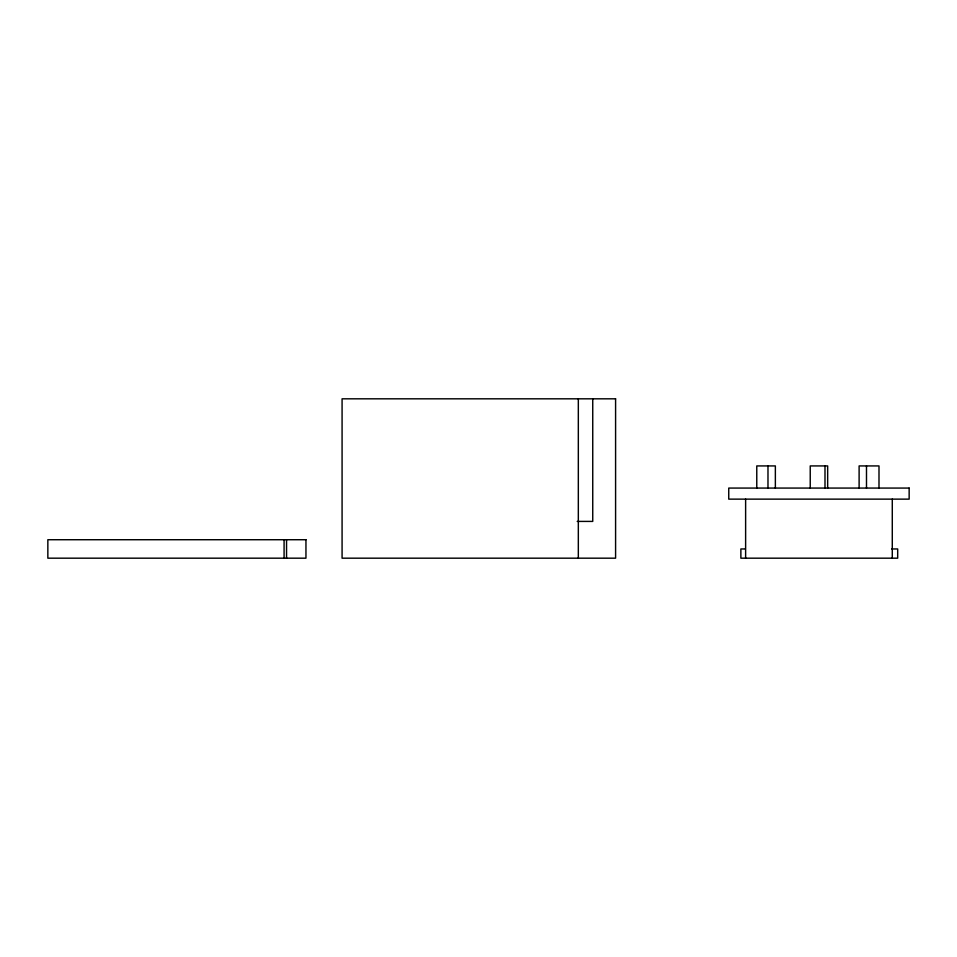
<?xml version="1.0" encoding="UTF-8"?>
<svg xmlns="http://www.w3.org/2000/svg" width="957" height="957" viewBox="0 0 957 957"><rect width="100%" height="100%" fill="white"/><g stroke="black" fill="none" stroke-linecap="round" stroke-linejoin="round"><path stroke-width="1.44" d="M577.227 521.409L592.742 521.409L592.742 398.818M745.359 548.959L740.874 548.959L740.874 558.182L897.69 558.182L897.69 548.959L891.721 548.959M892.283 499.135L892.283 558.182M878.993 488.07L878.993 465.927L859.111 465.927L859.111 488.07M866.492 465.927L866.492 488.07M827.661 488.07L827.661 465.927L810.232 465.927L810.232 488.07M824.994 465.927L824.994 488.07M775.361 488.07L775.361 465.927L756.772 465.927L756.772 488.07M767.981 465.927L767.981 488.07M745.623 499.135L745.623 558.182M578.327 398.818L578.327 558.182M286.55 539.724L286.55 558.182M284.085 539.724L284.085 558.182M615.59 398.818L342.08 398.818L342.08 558.182L615.59 558.182L615.59 398.818M909.15 488.07L728.744 488.07L728.744 499.135L909.15 499.135L909.15 488.07M305.953 539.724L47.85 539.724L47.85 558.182L305.953 558.182L305.953 539.724"/></g></svg>
